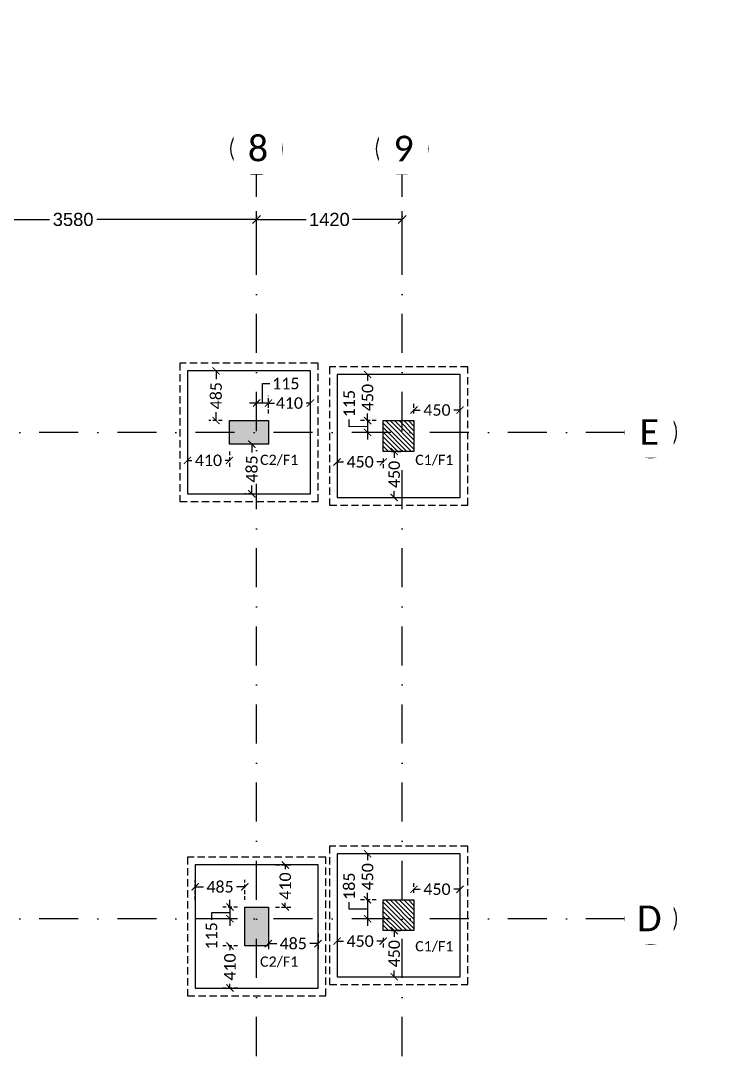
# Model space of a CAD drawing. Header units: millimetres. Extents: x -176651 to 954389, y -469666 to 486614.
# Drawn here: x 831647 to 838479, y 175709 to 185914 of the extents above; entities that cross this region are included whole.
import ezdxf
from ezdxf.xclip import XClip

# ---------------------------------------------------------------- set-up
doc = ezdxf.new("R2010")
doc.units = ezdxf.units.MM
doc.header["$LTSCALE"] = 150
doc.header["$XCLIPFRAME"] = 2
for name, pattern in [('1625E_Grid$0$DASHDOTX2', [50.8, 25.4, -12.7, 0, -12.7]), ('3BHK-W(SB)$0$HIDDEN', [0.375, 0.25, -0.125]), ('HIDDEN2', [4.7625, 3.175, -1.5875])]:
    doc.linetypes.add(name, pattern=pattern)
for name, color, linetype in [('1625E_Columns$0$ad-Column', 3, 'Continuous'), ('1625E_Columns$0$ad-Column Hatch', 125, 'Continuous'), ('1625E_Columns$0$ad-RCC', 3, 'Continuous'), ('1625E_Columns$0$ad-RCC Hatch', 125, 'Continuous'), ('1625E_Grid$0$ad-Grid', 8, '1625E_Grid$0$DASHDOTX2'), ('1625E_Grid$0$ad-Text main', 7, 'Continuous'), ('ad-Footing line', 2, 'Continuous'), ('ad-PCC line', 8, 'HIDDEN2'), ("Plot's Boundary$0$ad-Road", 8, 'Continuous'), ("Plot's Boundary$0$ad-Road Hatch", 8, 'Continuous')]:
    doc.layers.add(name, color=color, linetype=linetype)
doc.layers.add('1625E_Grid$0$ad-Dimension', color=6, linetype='Continuous', lineweight=0, true_color=0xff00ff)
for name, color, linetype, true_color in [('ad-External Dimensions', 5, 'Continuous', 0x0000ff), ('ad-Foundation text', 6, 'Continuous', 0xff00ff), ('ad-Internal Dimensions', 5, 'Continuous', 0x0000ff)]:
    doc.layers.add(name, color=color, linetype=linetype, true_color=true_color)
doc.styles.add('1625E_Grid$0$Standard', font='arial.ttf')
doc.styles.get("Standard").update_dxf_attribs({"font": 'calibril.ttf'})
doc.dimstyles.new('1625E_Grid$0$A-75-DIM-INT (Framing)', dxfattribs={"dimscale": 100, "dimtxt": 1.6, "dimasz": 1, "dimexe": 1, "dimexo": 1, "dimgap": 0.5, "dimtad": 0, "dimdec": 0, "dimdsep": 46, "dimtxsty": '1625E_Grid$0$Standard', "dimblk": '1625E_Grid$0$_ArchTick', "dimcen": 0.025, "dimclrd": 5, "dimclre": 5, "dimclrt": 256, "dimazin": 2, "dimtfac": 1, "dimtdec": 0, "dimtmove": 1, "dimatfit": 0, "dimldrblk": '1625E_Grid$0$_ArchTick', "dimfxl": 1, "dimfxlon": 1, "dimtfill": 1, "dimtolj": 1, "dimtzin": 0, "dimarcsym": 0})
doc.dimstyles.new('A-75-DIM-INT (Framing)', dxfattribs={"dimscale": 100, "dimtxt": 1.6, "dimasz": 1, "dimexe": 1, "dimexo": 1, "dimgap": 0.5, "dimtad": 0, "dimdec": 0, "dimdsep": 46, "dimtxsty": 'Standard', "dimblk": 'ARCHTICK', "dimcen": 0.025, "dimclrd": 5, "dimclre": 5, "dimclrt": 256, "dimazin": 2, "dimtfac": 1, "dimtdec": 0, "dimtmove": 1, "dimatfit": 0, "dimldrblk": 'ARCHTICK', "dimfxl": 1, "dimfxlon": 1, "dimtfill": 1, "dimtolj": 1, "dimtzin": 0, "dimarcsym": 0})

# ---------------------------------------------------------------- blocks, each defined once
blk = doc.blocks.new("Plot's Boundary$0$A$C4fb60e89")
at = {"layer": "Plot's Boundary$0$ad-Road Hatch", "ltscale": 5, "transparency": 33554687}
h = blk.add_hatch(dxfattribs=at)
h.set_pattern_fill('AR-HBONE', color=256, scale=15)
h.set_pattern_definition([(45, (-193247.7, -428758.8), (0, 2155.2615), [4572, -1524]), (135, (-192170.1, -427681.1), (2e-13, 2155.2615), [4572, -1524])])
h.paths.add_polyline_path([(175594, -250241), (169178, -249341), (167473, -249057), (167473, -138694), (101313, -138694), (101313, -199954), (101308, -237995), (101040, -268291), (101008, -280968), (101066, -293684), (101243, -311127), (100910, -319344), (100949, -333937), (100669, -366960), (100727, -390983), (100669, -404586), (100538, -420418), (100467, -428759), (92426, -427265), (92163, -427209), (92163, -321454), (24803, -321454), (24803, -412961), (15653, -411029), (15654, -321452), (-19535, -321452), (-34427, -319477), (-65207, -315395), (-171770, -301268), (-185854, -298333), (-193248, -296832), (-193244, -292908), (-191914, -285219), (-191839, -284679), (-183397, -286393), (-169723, -289243), (-53141, -304698), (-18730, -309262), (15653, -309262), (15653, 703), (24803, 1115), (24803, -129544), (92163, -129544), (92163, 15133), (101313, 17713), (101313, -129544), (167473, -129544), (167473, 35552), (175738, 37855), (175849, 28595), (175836, 25947), (175777, 14040), (175855, 2316), (175660, -18036), (175731, -34039), (175718, -46839), (175673, -63402), (175816, -82072), (175542, -106356), (175490, -124641), (175575, -145019), (175731, -168892), (175797, -181269), (175797, -192667), (175744, -208200), (175829, -223277), (175888, -234871)])
h.paths.add_polyline_path([(24803, -309264), (92163, -309264), (92163, -138694), (24803, -138694)], flags=16)
blk = doc.blocks.new("Plot's Boundary")
at = {"layer": "Plot's Boundary$0$ad-Road", "ltscale": 5}
blk.add_blockref("Plot's Boundary$0$A$C4fb60e89", (191839, 428759), dxfattribs=at)
blk = doc.blocks.new('1625E_Columns$0$A$C42b14ea2')
at = {"layer": '1625E_Columns$0$ad-RCC Hatch', "transparency": 33554687}
h = blk.add_hatch(dxfattribs=at)
h.set_pattern_fill('ANSI31', color=256, scale=10)
h.set_pattern_definition([(45, (13250, 8645), (-22.45064, 22.45064), [])])
h.paths.add_polyline_path([(0, 0), (300, 0), (300, 300), (0, 300)])
at = {"layer": '1625E_Columns$0$ad-RCC'}
blk.add_lwpolyline([(0, 0), (300, 0), (300, 300), (0, 300)], close=True, dxfattribs=at)
blk = doc.blocks.new('1625E_Columns$0$zw$6AA0')
at = {"layer": '1625E_Columns$0$ad-Column Hatch', "transparency": 33554687}
h = blk.add_hatch(color=256, dxfattribs=at)
h.dxf.hatch_style = 1
h.paths.add_polyline_path([(0, -230), (380, -230), (380, 0), (0, 0)])
at = {"layer": '1625E_Columns$0$ad-Column'}
blk.add_lwpolyline([(0, -230), (380, -230), (380, 0), (0, 0)], close=True, dxfattribs=at)
blk = doc.blocks.new('1625E_Columns')
at = {"layer": '1625E_Columns$0$ad-Column', "xscale": -1}
for p, rotation in [((12120, 13620), 359.9999999999997), ((11890, 8875), 90)]:
    blk.add_blockref('1625E_Columns$0$zw$6AA0', p, dxfattribs=dict(at, rotation=rotation))
at = {"layer": '1625E_Columns$0$ad-RCC', "xscale": -1, "rotation": 180}
blk.add_blockref('1625E_Columns$0$A$C42b14ea2', (13240, 13620), dxfattribs=at)
at = {"layer": '1625E_Columns$0$ad-RCC', "xscale": -1}
blk.add_blockref('1625E_Columns$0$A$C42b14ea2', (13540, 8645), dxfattribs=at)
blk = doc.blocks.new('1625E_Grid$0$_ArchTick')
at = {"color": 0, "linetype": 'ByBlock', "const_width": 0.15}
blk.add_lwpolyline([(-0.5, -0.5), (0.5, 0.5)], dxfattribs=at)
blk = doc.blocks.new('*D328')
at = {"layer": '1625E_Grid$0$ad-Dimension', "lineweight": -2}
for p, q in [((8425, 15282), (8425, 15662)), ((12005, 15282), (12005, 15662)), ((8425, 15582), (9984, 15582)), ((12005, 15582), (10446, 15582))]:
    blk.add_line(p, q, dxfattribs=at)
at = {"layer": 'Defpoints', "color": 0}
for p in [(12005, 15582), (8425, 15202), (12005, 15202)]:
    blk.add_point(p, dxfattribs=at)
at = {"layer": '1625E_Grid$0$ad-Dimension', "lineweight": -2, "xscale": 80, "yscale": 80, "zscale": 80, "rotation": 180}
blk.add_blockref('1625E_Grid$0$_ArchTick', (8425, 15582), dxfattribs=at)
at = {"layer": '1625E_Grid$0$ad-Dimension', "lineweight": -2, "xscale": 80, "yscale": 80, "zscale": 80}
blk.add_blockref('1625E_Grid$0$_ArchTick', (12005, 15582), dxfattribs=at)
at = {"layer": '1625E_Grid$0$ad-Dimension', "insert": (10215, 15582), "char_height": 128, "attachment_point": 5, "style": '1625E_Grid$0$Standard', "bg_fill": 3, "box_fill_scale": 1.1, "bg_fill_color": 257, "bg_fill_transparency": 0}
blk.add_mtext('\\A1;3580', dxfattribs=at)
blk = doc.blocks.new('*D329')
at = {"layer": '1625E_Grid$0$ad-Dimension', "lineweight": -2}
for p, q in [((12005, 15282), (12005, 15662)), ((13425, 15282), (13425, 15662)), ((12005, 15582), (12490, 15582)), ((13425, 15582), (12940, 15582))]:
    blk.add_line(p, q, dxfattribs=at)
at = {"layer": 'Defpoints', "color": 0}
for p in [(13425, 15582), (12005, 15202), (13425, 15202)]:
    blk.add_point(p, dxfattribs=at)
at = {"layer": '1625E_Grid$0$ad-Dimension', "lineweight": -2, "xscale": 80, "yscale": 80, "zscale": 80, "rotation": 180}
blk.add_blockref('1625E_Grid$0$_ArchTick', (12005, 15582), dxfattribs=at)
at = {"layer": '1625E_Grid$0$ad-Dimension', "lineweight": -2, "xscale": 80, "yscale": 80, "zscale": 80}
blk.add_blockref('1625E_Grid$0$_ArchTick', (13425, 15582), dxfattribs=at)
at = {"layer": '1625E_Grid$0$ad-Dimension', "insert": (12715, 15582), "char_height": 128, "attachment_point": 5, "style": '1625E_Grid$0$Standard', "bg_fill": 3, "box_fill_scale": 1.1, "bg_fill_color": 257, "bg_fill_transparency": 0}
blk.add_mtext('\\A1;1420', dxfattribs=at)
blk = doc.blocks.new('zw$D00E')
at = {"layer": 'ad-Footing line'}
for points in [[(-790, -715), (410, -715), (410, 485), (-790, 485)], [(670, -750), (1870, -750), (1870, 450), (670, 450)], [(670, -5425), (1870, -5425), (1870, -4225), (670, -4225)], [(-715, -5535), (485, -5535), (485, -4335), (-715, -4335)]]:
    blk.add_lwpolyline(points, close=True, dxfattribs=at)
at = {"layer": 'ad-PCC line', "ltscale": 0.15}
for points in [[(-865, -790), (485, -790), (485, 560), (-865, 560)], [(595, -825), (1945, -825), (1945, 525), (595, 525)], [(595, -5500), (1945, -5500), (1945, -4150), (595, -4150)], [(-790, -5610), (560, -5610), (560, -4260), (-790, -4260)]]:
    blk.add_lwpolyline(points, close=True, dxfattribs=at)
blk = doc.blocks.new('zw$3F63')
at = {"layer": 'ad-Foundation text', "char_height": 100, "width": 349.31, "attachment_point": 5}
for s, insert in [('\\pxt5;C2/F1', (105, -386)), ('\\pxt5;C1/F1', (1619, -386)), ('\\pxt5;C1/F1', (1619, -5131)), ('\\pxt5;C2/F1', (105, -5281))]:
    blk.add_mtext(s, dxfattribs=dict(at, insert=insert))
blk = doc.blocks.new('_ArchTick')
at = {"color": 0, "linetype": 'ByBlock', "const_width": 0.15}
blk.add_lwpolyline([(-0.5, -0.5), (0.5, 0.5)], dxfattribs=at)
blk = doc.blocks.new('*D112')
at = {"layer": 'ad-Internal Dimensions', "linetype": '3BHK-W(SB)$0$HIDDEN', "lineweight": -2, "transparency": 16777216}
for p, q in [((70, -4335), (235, -4335)), ((70, -4745), (235, -4745))]:
    blk.add_line(p, q, dxfattribs=at)
at = {"layer": 'ad-Internal Dimensions', "lineweight": -2, "transparency": 16777216}
for p, q in [((165, -4335), (165, -4377)), ((165, -4745), (165, -4703))]:
    blk.add_line(p, q, dxfattribs=at)
at = {"layer": 'Defpoints', "color": 0, "transparency": 16777216}
for p in [(0, -4335), (165, -4335), (0, -4745)]:
    blk.add_point(p, dxfattribs=at)
at = {"layer": 'ad-Internal Dimensions', "lineweight": -2, "transparency": 16777216, "xscale": 70, "yscale": 70, "zscale": 70}
for p, rotation in [((165, -4335), 90), ((165, -4745), 270)]:
    blk.add_blockref('_ArchTick', p, dxfattribs=dict(at, rotation=rotation))
at = {"layer": 'ad-Internal Dimensions', "transparency": 16777216, "insert": (165, -4540), "char_height": 112, "attachment_point": 5, "rotation": 90, "bg_fill": 3, "box_fill_scale": 1.1, "bg_fill_color": 256, "bg_fill_true_color": 13158600, "bg_fill_transparency": 0}
blk.add_mtext('\\A1;410', dxfattribs=at)
blk = doc.blocks.new('*D113')
at = {"layer": 'ad-Internal Dimensions', "lineweight": -2, "transparency": 16777216}
for p, q in [((-375, -4745), (-375, -4675)), ((-375, -4745), (-375, -4860)), ((-375, -4745), (-375, -4860)), ((-375, -4803), (-555, -4801)), ((-555, -4801), (-555, -4871)), ((-375, -4860), (-375, -4930))]:
    blk.add_line(p, q, dxfattribs=at)
at = {"layer": 'ad-Internal Dimensions', "linetype": '3BHK-W(SB)$0$HIDDEN', "lineweight": -2, "transparency": 16777216}
for p, q in [((-300, -4745), (-445, -4745)), ((-300, -4860), (-445, -4860))]:
    blk.add_line(p, q, dxfattribs=at)
at = {"layer": 'Defpoints', "color": 0, "transparency": 16777216}
for p in [(-230, -4745), (-375, -4860), (-230, -4860)]:
    blk.add_point(p, dxfattribs=at)
at = {"layer": 'ad-Internal Dimensions', "lineweight": -2, "transparency": 16777216, "xscale": 70, "yscale": 70, "zscale": 70}
for p, rotation in [((-375, -4745), 270), ((-375, -4860), 90)]:
    blk.add_blockref('_ArchTick', p, dxfattribs=dict(at, rotation=rotation))
at = {"layer": 'ad-Internal Dimensions', "transparency": 16777216, "insert": (-555, -5026), "char_height": 112, "attachment_point": 5, "rotation": 90, "bg_fill": 3, "box_fill_scale": 1.1, "bg_fill_color": 256, "bg_fill_true_color": 13158600, "bg_fill_transparency": 0}
blk.add_mtext('\\A1;115', dxfattribs=at)
blk = doc.blocks.new('*D114')
at = {"layer": 'ad-Internal Dimensions', "linetype": '3BHK-W(SB)$0$HIDDEN', "lineweight": -2, "transparency": 16777216}
for p, q in [((-300, -5125), (-445, -5125)), ((-300, -5535), (-445, -5535))]:
    blk.add_line(p, q, dxfattribs=at)
at = {"layer": 'ad-Internal Dimensions', "lineweight": -2, "transparency": 16777216}
for p, q in [((-375, -5125), (-375, -5167)), ((-375, -5535), (-375, -5493))]:
    blk.add_line(p, q, dxfattribs=at)
at = {"layer": 'Defpoints', "color": 0, "transparency": 16777216}
for p in [(-230, -5125), (-375, -5535), (-230, -5535)]:
    blk.add_point(p, dxfattribs=at)
at = {"layer": 'ad-Internal Dimensions', "lineweight": -2, "transparency": 16777216, "xscale": 70, "yscale": 70, "zscale": 70}
for p, rotation in [((-375, -5125), 90), ((-375, -5535), 270)]:
    blk.add_blockref('_ArchTick', p, dxfattribs=dict(at, rotation=rotation))
at = {"layer": 'ad-Internal Dimensions', "transparency": 16777216, "insert": (-375, -5330), "char_height": 112, "attachment_point": 5, "rotation": 90, "bg_fill": 3, "box_fill_scale": 1.1, "bg_fill_color": 256, "bg_fill_true_color": 13158600, "bg_fill_transparency": 0}
blk.add_mtext('\\A1;410', dxfattribs=at)
blk = doc.blocks.new('*D115')
at = {"layer": 'ad-Internal Dimensions', "linetype": '3BHK-W(SB)$0$HIDDEN', "lineweight": -2, "transparency": 16777216}
for p, q in [((-715, -4675), (-715, -4479)), ((-230, -4675), (-230, -4479))]:
    blk.add_line(p, q, dxfattribs=at)
at = {"layer": 'ad-Internal Dimensions', "lineweight": -2, "transparency": 16777216}
for p, q in [((-715, -4549), (-634, -4549)), ((-230, -4549), (-312, -4549))]:
    blk.add_line(p, q, dxfattribs=at)
at = {"layer": 'Defpoints', "color": 0, "transparency": 16777216}
for p in [(-715, -4549), (-715, -4745), (-230, -4745)]:
    blk.add_point(p, dxfattribs=at)
at = {"layer": 'ad-Internal Dimensions', "lineweight": -2, "transparency": 16777216, "xscale": 70, "yscale": 70, "zscale": 70, "rotation": 180}
blk.add_blockref('_ArchTick', (-715, -4549), dxfattribs=at)
at = {"layer": 'ad-Internal Dimensions', "lineweight": -2, "transparency": 16777216, "xscale": 70, "yscale": 70, "zscale": 70}
blk.add_blockref('_ArchTick', (-230, -4549), dxfattribs=at)
at = {"layer": 'ad-Internal Dimensions', "transparency": 16777216, "insert": (-472, -4549), "char_height": 112, "attachment_point": 5, "bg_fill": 3, "box_fill_scale": 1.1, "bg_fill_color": 256, "bg_fill_true_color": 13158600, "bg_fill_transparency": 0}
blk.add_mtext('\\A1;485', dxfattribs=at)
blk = doc.blocks.new('*D116')
at = {"layer": 'ad-Internal Dimensions', "linetype": '3BHK-W(SB)$0$HIDDEN', "lineweight": -2, "transparency": 16777216}
for p, q in [((0, -5005), (0, -5172)), ((485, -5005), (485, -5172))]:
    blk.add_line(p, q, dxfattribs=at)
at = {"layer": 'ad-Internal Dimensions', "lineweight": -2, "transparency": 16777216}
for p, q in [((0, -5102), (82, -5102)), ((485, -5102), (404, -5102))]:
    blk.add_line(p, q, dxfattribs=at)
at = {"layer": 'Defpoints', "color": 0, "transparency": 16777216}
for p in [(0, -4935), (485, -4935), (485, -5102)]:
    blk.add_point(p, dxfattribs=at)
at = {"layer": 'ad-Internal Dimensions', "lineweight": -2, "transparency": 16777216, "xscale": 70, "yscale": 70, "zscale": 70, "rotation": 180}
blk.add_blockref('_ArchTick', (0, -5102), dxfattribs=at)
at = {"layer": 'ad-Internal Dimensions', "lineweight": -2, "transparency": 16777216, "xscale": 70, "yscale": 70, "zscale": 70}
blk.add_blockref('_ArchTick', (485, -5102), dxfattribs=at)
at = {"layer": 'ad-Internal Dimensions', "transparency": 16777216, "insert": (242, -5102), "char_height": 112, "attachment_point": 5, "bg_fill": 3, "box_fill_scale": 1.1, "bg_fill_color": 256, "bg_fill_true_color": 13158600, "bg_fill_transparency": 0}
blk.add_mtext('\\A1;485', dxfattribs=at)
blk = doc.blocks.new('*D126')
at = {"layer": 'ad-Internal Dimensions', "lineweight": -2, "transparency": 16777216}
for p, q in [((789, -59), (789, 11)), ((968, 0), (968, 70)), ((968, 0), (968, -115)), ((968, 0), (968, -115)), ((968, -57), (789, -59)), ((968, -115), (968, -185))]:
    blk.add_line(p, q, dxfattribs=at)
at = {"layer": 'ad-Internal Dimensions', "linetype": '3BHK-W(SB)$0$HIDDEN', "lineweight": -2, "transparency": 16777216}
for p, q in [((1050, 0), (898, 0)), ((1050, -115), (898, -115))]:
    blk.add_line(p, q, dxfattribs=at)
at = {"layer": 'Defpoints', "color": 0, "transparency": 16777216}
for p in [(1120, 0), (968, -115), (1120, -115)]:
    blk.add_point(p, dxfattribs=at)
at = {"layer": 'ad-Internal Dimensions', "lineweight": -2, "transparency": 16777216, "xscale": 70, "yscale": 70, "zscale": 70}
for p, rotation in [((968, 0), 270), ((968, -115), 90)]:
    blk.add_blockref('_ArchTick', p, dxfattribs=dict(at, rotation=rotation))
at = {"layer": 'ad-Internal Dimensions', "transparency": 16777216, "insert": (789, 166), "char_height": 112, "attachment_point": 5, "rotation": 90, "bg_fill": 3, "box_fill_scale": 1.1, "bg_fill_color": 256, "bg_fill_true_color": 13158600, "bg_fill_transparency": 0}
blk.add_mtext('\\A1;115', dxfattribs=at)
blk = doc.blocks.new('*D127')
at = {"layer": 'ad-Internal Dimensions', "linetype": '3BHK-W(SB)$0$HIDDEN', "lineweight": -2, "transparency": 16777216}
for p, q in [((1060, 450), (898, 450)), ((1050, 0), (898, 0))]:
    blk.add_line(p, q, dxfattribs=at)
at = {"layer": 'ad-Internal Dimensions', "lineweight": -2, "transparency": 16777216}
for p, q in [((968, 450), (968, 388)), ((968, 0), (968, 62))]:
    blk.add_line(p, q, dxfattribs=at)
at = {"layer": 'Defpoints', "color": 0, "transparency": 16777216}
for p in [(968, 450), (1130, 450), (1120, 0)]:
    blk.add_point(p, dxfattribs=at)
at = {"layer": 'ad-Internal Dimensions', "lineweight": -2, "transparency": 16777216, "xscale": 70, "yscale": 70, "zscale": 70}
for p, rotation in [((968, 450), 90), ((968, 0), 270)]:
    blk.add_blockref('_ArchTick', p, dxfattribs=dict(at, rotation=rotation))
at = {"layer": 'ad-Internal Dimensions', "transparency": 16777216, "insert": (968, 225), "char_height": 112, "attachment_point": 5, "rotation": 90, "bg_fill": 3, "box_fill_scale": 1.1, "bg_fill_color": 256, "bg_fill_true_color": 13158600, "bg_fill_transparency": 0}
blk.add_mtext('\\A1;450', dxfattribs=at)
blk = doc.blocks.new('*D128')
at = {"layer": 'ad-Internal Dimensions', "linetype": '3BHK-W(SB)$0$HIDDEN', "lineweight": -2, "transparency": 16777216}
for p, q in [((1200, -300), (1298, -300)), ((1200, -750), (1298, -750))]:
    blk.add_line(p, q, dxfattribs=at)
at = {"layer": 'ad-Internal Dimensions', "lineweight": -2, "transparency": 16777216}
for p, q in [((1228, -300), (1228, -362)), ((1228, -750), (1228, -688))]:
    blk.add_line(p, q, dxfattribs=at)
at = {"layer": 'Defpoints', "color": 0, "transparency": 16777216}
for p in [(1130, -300), (1130, -750), (1228, -750)]:
    blk.add_point(p, dxfattribs=at)
at = {"layer": 'ad-Internal Dimensions', "lineweight": -2, "transparency": 16777216, "xscale": 70, "yscale": 70, "zscale": 70}
for p, rotation in [((1228, -300), 90), ((1228, -750), 270)]:
    blk.add_blockref('_ArchTick', p, dxfattribs=dict(at, rotation=rotation))
at = {"layer": 'ad-Internal Dimensions', "transparency": 16777216, "insert": (1228, -525), "char_height": 112, "attachment_point": 5, "rotation": 90, "bg_fill": 3, "box_fill_scale": 1.1, "bg_fill_color": 256, "bg_fill_true_color": 13158600, "bg_fill_transparency": 0}
blk.add_mtext('\\A1;450', dxfattribs=at)
blk = doc.blocks.new('*D129')
at = {"layer": 'ad-Internal Dimensions', "linetype": '3BHK-W(SB)$0$HIDDEN', "lineweight": -2, "transparency": 16777216}
for p, q in [((1420, 70), (1420, 173)), ((1870, 70), (1870, 173))]:
    blk.add_line(p, q, dxfattribs=at)
at = {"layer": 'ad-Internal Dimensions', "lineweight": -2, "transparency": 16777216}
for p, q in [((1420, 103), (1482, 103)), ((1870, 103), (1808, 103))]:
    blk.add_line(p, q, dxfattribs=at)
at = {"layer": 'Defpoints', "color": 0, "transparency": 16777216}
for p in [(1870, 103), (1420, 0), (1870, 0)]:
    blk.add_point(p, dxfattribs=at)
at = {"layer": 'ad-Internal Dimensions', "lineweight": -2, "transparency": 16777216, "xscale": 70, "yscale": 70, "zscale": 70, "rotation": 180}
blk.add_blockref('_ArchTick', (1420, 103), dxfattribs=at)
at = {"layer": 'ad-Internal Dimensions', "lineweight": -2, "transparency": 16777216, "xscale": 70, "yscale": 70, "zscale": 70}
blk.add_blockref('_ArchTick', (1870, 103), dxfattribs=at)
at = {"layer": 'ad-Internal Dimensions', "transparency": 16777216, "insert": (1645, 103), "char_height": 112, "attachment_point": 5, "bg_fill": 3, "box_fill_scale": 1.1, "bg_fill_color": 256, "bg_fill_true_color": 13158600, "bg_fill_transparency": 0}
blk.add_mtext('\\A1;450', dxfattribs=at)
blk = doc.blocks.new('*D130')
at = {"layer": 'ad-Internal Dimensions', "linetype": '3BHK-W(SB)$0$HIDDEN', "lineweight": -2, "transparency": 16777216}
for p, q in [((670, -370), (670, -473)), ((1120, -370), (1120, -473))]:
    blk.add_line(p, q, dxfattribs=at)
at = {"layer": 'ad-Internal Dimensions', "lineweight": -2, "transparency": 16777216}
for p, q in [((670, -403), (732, -403)), ((1120, -403), (1058, -403))]:
    blk.add_line(p, q, dxfattribs=at)
at = {"layer": 'Defpoints', "color": 0, "transparency": 16777216}
for p in [(670, -300), (1120, -300), (670, -403)]:
    blk.add_point(p, dxfattribs=at)
at = {"layer": 'ad-Internal Dimensions', "lineweight": -2, "transparency": 16777216, "xscale": 70, "yscale": 70, "zscale": 70, "rotation": 180}
blk.add_blockref('_ArchTick', (670, -403), dxfattribs=at)
at = {"layer": 'ad-Internal Dimensions', "lineweight": -2, "transparency": 16777216, "xscale": 70, "yscale": 70, "zscale": 70}
blk.add_blockref('_ArchTick', (1120, -403), dxfattribs=at)
at = {"layer": 'ad-Internal Dimensions', "transparency": 16777216, "insert": (895, -403), "char_height": 112, "attachment_point": 5, "bg_fill": 3, "box_fill_scale": 1.1, "bg_fill_color": 256, "bg_fill_true_color": 13158600, "bg_fill_transparency": 0}
blk.add_mtext('\\A1;450', dxfattribs=at)
blk = doc.blocks.new('*D159')
at = {"layer": 'ad-Internal Dimensions', "lineweight": -2, "transparency": 16777216}
for p, q in [((-57, 171), (-56, 361)), ((-56, 361), (14, 361)), ((-115, 171), (-185, 171)), ((0, 171), (-115, 171)), ((0, 171), (-115, 171)), ((0, 171), (70, 171))]:
    blk.add_line(p, q, dxfattribs=at)
at = {"layer": 'ad-Internal Dimensions', "linetype": '3BHK-W(SB)$0$HIDDEN', "lineweight": -2, "transparency": 16777216}
for p, q in [((-115, 70), (-115, 241)), ((0, 70), (0, 241))]:
    blk.add_line(p, q, dxfattribs=at)
at = {"layer": 'Defpoints', "color": 0, "transparency": 16777216}
for p in [(-115, 171), (-115, 0), (0, 0)]:
    blk.add_point(p, dxfattribs=at)
at = {"layer": 'ad-Internal Dimensions', "lineweight": -2, "transparency": 16777216, "xscale": 70, "yscale": 70, "zscale": 70}
blk.add_blockref('_ArchTick', (-115, 171), dxfattribs=at)
at = {"layer": 'ad-Internal Dimensions', "lineweight": -2, "transparency": 16777216, "xscale": 70, "yscale": 70, "zscale": 70, "rotation": 180}
blk.add_blockref('_ArchTick', (0, 171), dxfattribs=at)
at = {"layer": 'ad-Internal Dimensions', "transparency": 16777216, "insert": (170, 361), "char_height": 112, "attachment_point": 5, "bg_fill": 3, "box_fill_scale": 1.1, "bg_fill_color": 256, "bg_fill_true_color": 13158600, "bg_fill_transparency": 0}
blk.add_mtext('\\A1;115', dxfattribs=at)
blk = doc.blocks.new('*D160')
at = {"layer": 'ad-Internal Dimensions', "linetype": '3BHK-W(SB)$0$HIDDEN', "lineweight": -2, "transparency": 16777216}
for p, q in [((-161, -230), (-231, -230)), ((-161, -715), (-231, -715))]:
    blk.add_line(p, q, dxfattribs=at)
at = {"layer": 'ad-Internal Dimensions', "lineweight": -2, "transparency": 16777216}
for p, q in [((-161, -230), (-161, -311)), ((-161, -715), (-161, -633))]:
    blk.add_line(p, q, dxfattribs=at)
at = {"layer": 'Defpoints', "color": 0, "transparency": 16777216}
for p in [(-100, -230), (-161, -715), (-100, -715)]:
    blk.add_point(p, dxfattribs=at)
at = {"layer": 'ad-Internal Dimensions', "lineweight": -2, "transparency": 16777216, "xscale": 70, "yscale": 70, "zscale": 70}
for p, rotation in [((-161, -230), 90), ((-161, -715), 270)]:
    blk.add_blockref('_ArchTick', p, dxfattribs=dict(at, rotation=rotation))
at = {"layer": 'ad-Internal Dimensions', "transparency": 16777216, "insert": (-161, -472), "char_height": 112, "attachment_point": 5, "rotation": 90, "bg_fill": 3, "box_fill_scale": 1.1, "bg_fill_color": 256, "bg_fill_true_color": 13158600, "bg_fill_transparency": 0}
blk.add_mtext('\\A1;485', dxfattribs=at)
blk = doc.blocks.new('*D161')
at = {"layer": 'ad-Internal Dimensions', "linetype": '3BHK-W(SB)$0$HIDDEN', "lineweight": -2, "transparency": 16777216}
for p, q in [((-790, -300), (-790, -458)), ((-380, -300), (-380, -458))]:
    blk.add_line(p, q, dxfattribs=at)
at = {"layer": 'ad-Internal Dimensions', "lineweight": -2, "transparency": 16777216}
for p, q in [((-790, -388), (-748, -388)), ((-380, -388), (-422, -388))]:
    blk.add_line(p, q, dxfattribs=at)
at = {"layer": 'Defpoints', "color": 0, "transparency": 16777216}
for p in [(-790, -230), (-380, -230), (-790, -388)]:
    blk.add_point(p, dxfattribs=at)
at = {"layer": 'ad-Internal Dimensions', "lineweight": -2, "transparency": 16777216, "xscale": 70, "yscale": 70, "zscale": 70, "rotation": 180}
blk.add_blockref('_ArchTick', (-790, -388), dxfattribs=at)
at = {"layer": 'ad-Internal Dimensions', "lineweight": -2, "transparency": 16777216, "xscale": 70, "yscale": 70, "zscale": 70}
blk.add_blockref('_ArchTick', (-380, -388), dxfattribs=at)
at = {"layer": 'ad-Internal Dimensions', "transparency": 16777216, "insert": (-585, -388), "char_height": 112, "attachment_point": 5, "bg_fill": 3, "box_fill_scale": 1.1, "bg_fill_color": 256, "bg_fill_true_color": 13158600, "bg_fill_transparency": 0}
blk.add_mtext('\\A1;410', dxfattribs=at)
blk = doc.blocks.new('*D162')
at = {"layer": 'ad-Internal Dimensions', "linetype": '3BHK-W(SB)$0$HIDDEN', "lineweight": -2, "transparency": 16777216}
for p, q in [((0, 70), (0, 241)), ((410, 70), (410, 241))]:
    blk.add_line(p, q, dxfattribs=at)
at = {"layer": 'ad-Internal Dimensions', "lineweight": -2, "transparency": 16777216}
for p, q in [((0, 171), (42, 171)), ((410, 171), (368, 171))]:
    blk.add_line(p, q, dxfattribs=at)
at = {"layer": 'Defpoints', "color": 0, "transparency": 16777216}
for p in [(0, 171), (0, 0), (410, 0)]:
    blk.add_point(p, dxfattribs=at)
at = {"layer": 'ad-Internal Dimensions', "lineweight": -2, "transparency": 16777216, "xscale": 70, "yscale": 70, "zscale": 70, "rotation": 180}
blk.add_blockref('_ArchTick', (0, 171), dxfattribs=at)
at = {"layer": 'ad-Internal Dimensions', "lineweight": -2, "transparency": 16777216, "xscale": 70, "yscale": 70, "zscale": 70}
blk.add_blockref('_ArchTick', (410, 171), dxfattribs=at)
at = {"layer": 'ad-Internal Dimensions', "transparency": 16777216, "insert": (205, 171), "char_height": 112, "attachment_point": 5, "bg_fill": 3, "box_fill_scale": 1.1, "bg_fill_color": 256, "bg_fill_true_color": 13158600, "bg_fill_transparency": 0}
blk.add_mtext('\\A1;410', dxfattribs=at)
blk = doc.blocks.new('*D163')
at = {"layer": 'ad-Internal Dimensions', "linetype": '3BHK-W(SB)$0$HIDDEN', "lineweight": -2, "transparency": 16777216}
for p, q in [((-450, 485), (-580, 485)), ((-450, 0), (-580, 0))]:
    blk.add_line(p, q, dxfattribs=at)
at = {"layer": 'ad-Internal Dimensions', "lineweight": -2, "transparency": 16777216}
for p, q in [((-510, 485), (-510, 404)), ((-510, 0), (-510, 82))]:
    blk.add_line(p, q, dxfattribs=at)
at = {"layer": 'Defpoints', "color": 0, "transparency": 16777216}
for p in [(-510, 485), (-380, 485), (-380, 0)]:
    blk.add_point(p, dxfattribs=at)
at = {"layer": 'ad-Internal Dimensions', "lineweight": -2, "transparency": 16777216, "xscale": 70, "yscale": 70, "zscale": 70}
for p, rotation in [((-510, 485), 90), ((-510, 0), 270)]:
    blk.add_blockref('_ArchTick', p, dxfattribs=dict(at, rotation=rotation))
at = {"layer": 'ad-Internal Dimensions', "transparency": 16777216, "insert": (-510, 243), "char_height": 112, "attachment_point": 5, "rotation": 90, "bg_fill": 3, "box_fill_scale": 1.1, "bg_fill_color": 256, "bg_fill_true_color": 13158600, "bg_fill_transparency": 0}
blk.add_mtext('\\A1;485', dxfattribs=at)
blk = doc.blocks.new('*D210')
at = {"layer": 'ad-Internal Dimensions', "linetype": '3BHK-W(SB)$0$HIDDEN', "lineweight": -2, "transparency": 16777216}
for p, q in [((1050, -4675), (898, -4675)), ((1050, -4860), (898, -4860))]:
    blk.add_line(p, q, dxfattribs=at)
at = {"layer": 'ad-Internal Dimensions', "lineweight": -2, "transparency": 16777216}
for p, q in [((968, -4675), (968, -4605)), ((968, -4675), (968, -4860)), ((968, -4675), (968, -4860)), ((789, -4767), (789, -4697)), ((968, -4767), (789, -4767)), ((968, -4860), (968, -4930))]:
    blk.add_line(p, q, dxfattribs=at)
at = {"layer": 'Defpoints', "color": 0, "transparency": 16777216}
for p in [(1120, -4675), (968, -4860), (1120, -4860)]:
    blk.add_point(p, dxfattribs=at)
at = {"layer": 'ad-Internal Dimensions', "lineweight": -2, "transparency": 16777216, "xscale": 70, "yscale": 70, "zscale": 70}
for p, rotation in [((968, -4675), 270), ((968, -4860), 90)]:
    blk.add_blockref('_ArchTick', p, dxfattribs=dict(at, rotation=rotation))
at = {"layer": 'ad-Internal Dimensions', "transparency": 16777216, "insert": (789, -4542), "char_height": 112, "attachment_point": 5, "rotation": 90, "bg_fill": 3, "box_fill_scale": 1.1, "bg_fill_color": 256, "bg_fill_true_color": 13158600, "bg_fill_transparency": 0}
blk.add_mtext('\\A1;185', dxfattribs=at)
blk = doc.blocks.new('*D211')
at = {"layer": 'ad-Internal Dimensions', "linetype": '3BHK-W(SB)$0$HIDDEN', "lineweight": -2, "transparency": 16777216}
for p, q in [((1060, -4225), (898, -4225)), ((1050, -4675), (898, -4675))]:
    blk.add_line(p, q, dxfattribs=at)
at = {"layer": 'ad-Internal Dimensions', "lineweight": -2, "transparency": 16777216}
for p, q in [((968, -4225), (968, -4287)), ((968, -4675), (968, -4613))]:
    blk.add_line(p, q, dxfattribs=at)
at = {"layer": 'Defpoints', "color": 0, "transparency": 16777216}
for p in [(968, -4225), (1130, -4225), (1120, -4675)]:
    blk.add_point(p, dxfattribs=at)
at = {"layer": 'ad-Internal Dimensions', "lineweight": -2, "transparency": 16777216, "xscale": 70, "yscale": 70, "zscale": 70}
for p, rotation in [((968, -4225), 90), ((968, -4675), 270)]:
    blk.add_blockref('_ArchTick', p, dxfattribs=dict(at, rotation=rotation))
at = {"layer": 'ad-Internal Dimensions', "transparency": 16777216, "insert": (968, -4450), "char_height": 112, "attachment_point": 5, "rotation": 90, "bg_fill": 3, "box_fill_scale": 1.1, "bg_fill_color": 256, "bg_fill_true_color": 13158600, "bg_fill_transparency": 0}
blk.add_mtext('\\A1;450', dxfattribs=at)
blk = doc.blocks.new('*D212')
at = {"layer": 'ad-Internal Dimensions', "linetype": '3BHK-W(SB)$0$HIDDEN', "lineweight": -2, "transparency": 16777216}
for p, q in [((1200, -4975), (1298, -4975)), ((1200, -5425), (1298, -5425))]:
    blk.add_line(p, q, dxfattribs=at)
at = {"layer": 'ad-Internal Dimensions', "lineweight": -2, "transparency": 16777216}
for p, q in [((1228, -4975), (1228, -5037)), ((1228, -5425), (1228, -5363))]:
    blk.add_line(p, q, dxfattribs=at)
at = {"layer": 'Defpoints', "color": 0, "transparency": 16777216}
for p in [(1130, -4975), (1130, -5425), (1228, -5425)]:
    blk.add_point(p, dxfattribs=at)
at = {"layer": 'ad-Internal Dimensions', "lineweight": -2, "transparency": 16777216, "xscale": 70, "yscale": 70, "zscale": 70}
for p, rotation in [((1228, -4975), 90), ((1228, -5425), 270)]:
    blk.add_blockref('_ArchTick', p, dxfattribs=dict(at, rotation=rotation))
at = {"layer": 'ad-Internal Dimensions', "transparency": 16777216, "insert": (1228, -5200), "char_height": 112, "attachment_point": 5, "rotation": 90, "bg_fill": 3, "box_fill_scale": 1.1, "bg_fill_color": 256, "bg_fill_true_color": 13158600, "bg_fill_transparency": 0}
blk.add_mtext('\\A1;450', dxfattribs=at)
blk = doc.blocks.new('*D213')
at = {"layer": 'ad-Internal Dimensions', "linetype": '3BHK-W(SB)$0$HIDDEN', "lineweight": -2, "transparency": 16777216}
for p, q in [((1420, -4605), (1420, -4502)), ((1870, -4605), (1870, -4502))]:
    blk.add_line(p, q, dxfattribs=at)
at = {"layer": 'ad-Internal Dimensions', "lineweight": -2, "transparency": 16777216}
for p, q in [((1420, -4572), (1482, -4572)), ((1870, -4572), (1808, -4572))]:
    blk.add_line(p, q, dxfattribs=at)
at = {"layer": 'Defpoints', "color": 0, "transparency": 16777216}
for p in [(1870, -4572), (1420, -4675), (1870, -4675)]:
    blk.add_point(p, dxfattribs=at)
at = {"layer": 'ad-Internal Dimensions', "lineweight": -2, "transparency": 16777216, "xscale": 70, "yscale": 70, "zscale": 70, "rotation": 180}
blk.add_blockref('_ArchTick', (1420, -4572), dxfattribs=at)
at = {"layer": 'ad-Internal Dimensions', "lineweight": -2, "transparency": 16777216, "xscale": 70, "yscale": 70, "zscale": 70}
blk.add_blockref('_ArchTick', (1870, -4572), dxfattribs=at)
at = {"layer": 'ad-Internal Dimensions', "transparency": 16777216, "insert": (1645, -4572), "char_height": 112, "attachment_point": 5, "bg_fill": 3, "box_fill_scale": 1.1, "bg_fill_color": 256, "bg_fill_true_color": 13158600, "bg_fill_transparency": 0}
blk.add_mtext('\\A1;450', dxfattribs=at)
blk = doc.blocks.new('*D214')
at = {"layer": 'ad-Internal Dimensions', "linetype": '3BHK-W(SB)$0$HIDDEN', "lineweight": -2, "transparency": 16777216}
for p, q in [((670, -5045), (670, -5148)), ((1120, -5045), (1120, -5148))]:
    blk.add_line(p, q, dxfattribs=at)
at = {"layer": 'ad-Internal Dimensions', "lineweight": -2, "transparency": 16777216}
for p, q in [((670, -5078), (732, -5078)), ((1120, -5078), (1058, -5078))]:
    blk.add_line(p, q, dxfattribs=at)
at = {"layer": 'Defpoints', "color": 0, "transparency": 16777216}
for p in [(670, -4975), (1120, -4975), (670, -5078)]:
    blk.add_point(p, dxfattribs=at)
at = {"layer": 'ad-Internal Dimensions', "lineweight": -2, "transparency": 16777216, "xscale": 70, "yscale": 70, "zscale": 70, "rotation": 180}
blk.add_blockref('_ArchTick', (670, -5078), dxfattribs=at)
at = {"layer": 'ad-Internal Dimensions', "lineweight": -2, "transparency": 16777216, "xscale": 70, "yscale": 70, "zscale": 70}
blk.add_blockref('_ArchTick', (1120, -5078), dxfattribs=at)
at = {"layer": 'ad-Internal Dimensions', "transparency": 16777216, "insert": (895, -5078), "char_height": 112, "attachment_point": 5, "bg_fill": 3, "box_fill_scale": 1.1, "bg_fill_color": 256, "bg_fill_true_color": 13158600, "bg_fill_transparency": 0}
blk.add_mtext('\\A1;450', dxfattribs=at)
blk = doc.blocks.new('1625E_Grid')
at = {"layer": '1625E_Grid$0$ad-Grid', "ltscale": 0.1}
for points in [[(12005, -4010), (12005, 16020)], [(13424.9, -4010), (13424.9, 16020)], [(15600, 13505), (-1800, 13505)], [(15600, 8760), (-1800, 8760)]]:
    blk.add_lwpolyline(points, dxfattribs=at)
at = {"layer": '1625E_Grid$0$ad-Grid', "color": 7, "linetype": 'ByBlock'}
for centre in [(12005, 16270), (13424.9, 16270), (15850, 13505), (15850, 8760)]:
    blk.add_circle(centre, 250, dxfattribs=at)
at = {"layer": '1625E_Grid$0$ad-Text main', "char_height": 250, "width": 227.385, "attachment_point": 5, "style": '1625E_Grid$0$Standard', "bg_fill": 2}
for s, insert in [('{\\fCalibri|b0|i0|c0|p34;8}', (12018.5, 16274)), ('{\\fCalibri|b0|i0|c0|p34;9}', (13438.4, 16274)), ('{\\fCalibri|b0|i0|c0|p34;E}', (15836.5, 13509)), ('{\\fCalibri|b0|i0|c0|p34;D}', (15836.5, 8764))]:
    blk.add_mtext(s, dxfattribs=dict(at, insert=insert))
at = {"layer": '1625E_Grid$0$ad-Dimension'}
dim = blk.add_linear_dim(base=(12005, 15582.4), p1=(8425, 15202.3), p2=(12005, 15202.3), dimstyle='1625E_Grid$0$A-75-DIM-INT (Framing)', override={"dimscale": 80, "dimblk": '1625E_Grid$0$_ArchTick', "dimclrd": 256, "dimclre": 256, "dimfxl": 10, "dimtfill": 1, "dimtfillclr": 0}, dxfattribs=at)
dim.commit()
dim.dimension.update_dxf_attribs({"geometry": '*D328', "text_midpoint": (10215, 15582.4)})
dim = blk.add_linear_dim(base=(13424.9, 15582.4), p1=(12005, 15202.3), p2=(13424.9, 15202.3), dimstyle='1625E_Grid$0$A-75-DIM-INT (Framing)', override={"dimscale": 80, "dimblk": '1625E_Grid$0$_ArchTick', "dimclrd": 256, "dimclre": 256, "dimfxl": 10, "dimtfill": 1, "dimtfillclr": 0}, dxfattribs=at)
dim.commit()
dim.dimension.update_dxf_attribs({"geometry": '*D329', "text_midpoint": (12715, 15582.4)})
blk = doc.blocks.new('zw$6FB5')
at = {"layer": 'ad-Internal Dimensions'}
for base, p1, p2, angle, picture, middle in [((-509.8, 485), (-380, 0), (-380, 485), 90, '*D163', (-509.8, 242.5)), ((-161.5, -715), (-100.5, -230), (-100.5, -715), 90, '*D160', (-161.5, -472.5)), ((1227.6, -750), (1130, -300), (1130, -750), 270, '*D128', (1227.6, -525)), ((164.7, -4335), (0, -4745), (0, -4335), 90, '*D112', (164.7, -4540))]:
    dim = blk.add_linear_dim(base=base, p1=p1, p2=p2, angle=angle, dimstyle='A-75-DIM-INT (Framing)', override={"dimscale": 70, "dimblk": 'ArchTick', "dimclrd": 256, "dimclre": 256, "dimfxl": 10, "dimtfill": 1, "dimtfillclr": 0}, dxfattribs=at)
    dim.commit()
    dim.dimension.update_dxf_attribs({"geometry": picture, "text_midpoint": middle})
for base, p1, p2, angle, override, picture, middle in [((-115, 170.7), (0, 0), (-115, 0), 180, {"dimscale": 70, "dimblk": 'ArchTick', "dimclrd": 256, "dimclre": 256, "dimfxl": 10, "dimtfill": 1, "dimtfillclr": 0}, '*D159', (49.4, 361.1)), ((968.5, -115), (1120, 0), (1120, -115), 270, {"dimscale": 70, "dimblk": 'ArchTick', "dimclrd": 256, "dimclre": 256, "dimfxl": 10, "dimtfill": 1, "dimtfillclr": 0}, '*D126', (788.8, 45.7)), ((968.5, -4860), (1120, -4675), (1120, -4860), 270, {"dimscale": 70, "dimclrd": 256, "dimclre": 256, "dimfxl": 10}, '*D210', (788.8, -4662.4)), ((-375.2, -4860), (-230, -4745), (-230, -4860), 90, {"dimscale": 70, "dimblk": 'ArchTick', "dimclrd": 256, "dimclre": 256, "dimfxl": 10, "dimtfill": 1, "dimtfillclr": 0}, '*D113', (-554.9, -4906))]:
    dim = blk.add_linear_dim(base=base, p1=p1, p2=p2, angle=angle, dimstyle='A-75-DIM-INT (Framing)', override=override, dxfattribs=at)
    dim.commit()
    dim.dimension.update_dxf_attribs({"geometry": picture, "text_midpoint": middle, "dimtype": 128})
for base, p1, p2, picture, middle in [((1870, 103.4), (1420, 0), (1870, 0), '*D129', (1645, 103.4)), ((-790, -388.1), (-380, -230), (-790, -230), '*D161', (-585, -388.1)), ((1870, -4571.6), (1420, -4675), (1870, -4675), '*D213', (1645, -4571.6)), ((485, -5102.2), (0, -4935), (485, -4935), '*D116', (242.5, -5102.2))]:
    dim = blk.add_linear_dim(base=base, p1=p1, p2=p2, dimstyle='A-75-DIM-INT (Framing)', override={"dimscale": 70, "dimblk": 'ArchTick', "dimclrd": 256, "dimclre": 256, "dimfxl": 10, "dimtfill": 1, "dimtfillclr": 0}, dxfattribs=at)
    dim.commit()
    dim.dimension.update_dxf_attribs({"geometry": picture, "text_midpoint": middle})
for base, p1, p2, angle, picture, middle in [((968.5, 450), (1120, 0), (1130, 450), 270, '*D127', (968.5, 225)), ((968.5, -4225), (1120, -4675), (1130, -4225), 270, '*D211', (968.5, -4450)), ((1227.6, -5425), (1130, -4975), (1130, -5425), 270, '*D212', (1227.6, -5200)), ((-375.2, -5535), (-230, -5125), (-230, -5535), 90, '*D114', (-375.2, -5330))]:
    dim = blk.add_linear_dim(base=base, p1=p1, p2=p2, angle=angle, dimstyle='A-75-DIM-INT (Framing)', override={"dimscale": 70, "dimblk": 'ArchTick', "dimclrd": 256, "dimclre": 256, "dimfxl": 10, "dimtfill": 1, "dimtfillclr": 0}, dxfattribs=at)
    dim.commit()
    dim.dimension.update_dxf_attribs({"geometry": picture, "text_midpoint": middle})
for base, p1, p2, picture, middle in [((0, 170.7), (410, 0), (0, 0), '*D162', (205, 170.7)), ((670, -403.4), (1120, -300), (670, -300), '*D130', (895, -403.4)), ((-715, -4549.5), (-230, -4745), (-715, -4745), '*D115', (-472.5, -4549.5))]:
    dim = blk.add_linear_dim(base=base, p1=p1, p2=p2, dimstyle='A-75-DIM-INT (Framing)', override={"dimscale": 70, "dimblk": 'ArchTick', "dimclrd": 256, "dimclre": 256, "dimfxl": 10, "dimtfill": 1, "dimtfillclr": 0}, dxfattribs=at)
    dim.commit()
    dim.dimension.update_dxf_attribs({"geometry": picture, "text_midpoint": middle})
dim = blk.add_linear_dim(base=(670, -5078.4), p1=(1120, -4975), p2=(670, -4975), dimstyle='A-75-DIM-INT (Framing)', override={"dimscale": 70, "dimblk": 'ArchTick', "dimclrd": 256, "dimclre": 256, "dimfxl": 10, "dimtfill": 1, "dimtfillclr": 0}, dxfattribs=at)
dim.commit()
dim.dimension.update_dxf_attribs({"geometry": '*D214', "text_midpoint": (895, -5078.4)})

msp = doc.modelspace()

# ---------------------------------------------------------------- block references
ref = msp.add_blockref("Plot's Boundary", (565520, 0))
XClip(ref).set_block_clipping_path([(245322.2775057808, 154244.8999686334), (289002.2775057808, 204914.8999686334)])

# ---------------------------------------------------------------- next in the draw order: block references
msp.add_blockref('1625E_Columns', (821942, 168395))

# ---------------------------------------------------------------- next in the draw order: block references
msp.add_blockref('1625E_Grid', (821942, 168395))

# ---------------------------------------------------------------- next in the draw order: block references
at = {"layer": 'ad-External Dimensions'}
for name in ['zw$D00E', 'zw$3F63']:
    msp.add_blockref(name, (834062, 182015), dxfattribs=at)

# ---------------------------------------------------------------- next in the draw order: block references
at = {"layer": 'ad-Internal Dimensions'}
msp.add_blockref('zw$6FB5', (834062, 182015), dxfattribs=at)

doc.saveas('drawing.dxf')
